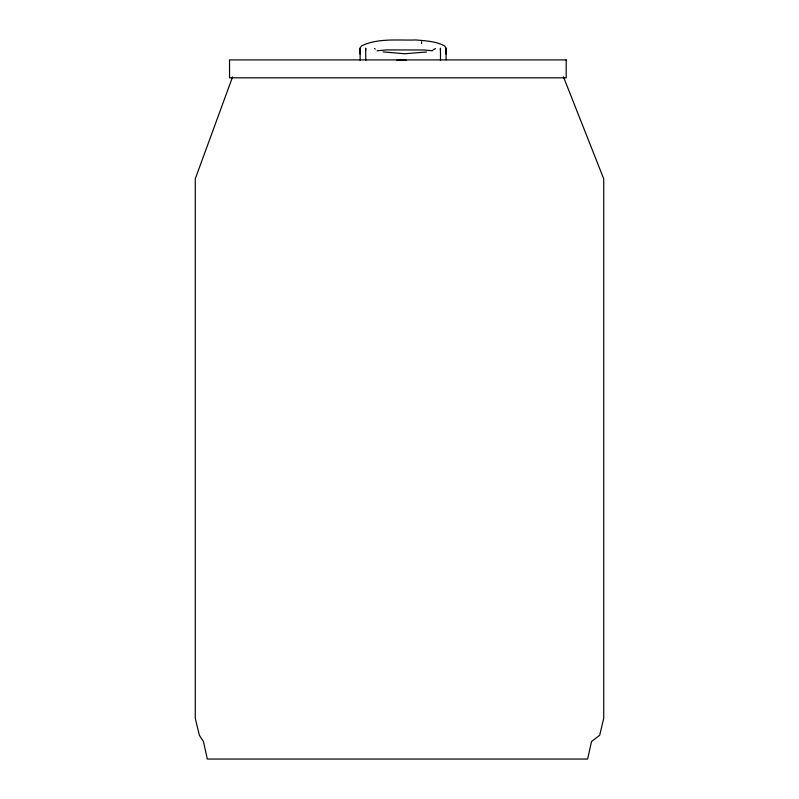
<?xml version="1.0" encoding="UTF-8"?>
<svg xmlns="http://www.w3.org/2000/svg" width="799" height="799" viewBox="0 0 799 799"><rect width="100%" height="100%" fill="white"/><g stroke="black" fill="none" stroke-linecap="round" stroke-linejoin="round"><path stroke-width="1.2" d="M360.069 54.022L360.069 48.12L361.518 45.893C378.327 37.803 397.922 40.599 415.919 39.95C425.597 40.849 435.825 41.228 444.574 45.893L446.052 48.12L446.102 59.875M365.692 50.157L365.702 48.19L365.792 60.295M421.562 41.748L421.562 43.605M440.429 50.157L440.429 48.19L440.509 60.634M446.052 54.022L446.052 48.12M232.589 76.894L195.276 178.796L195.276 718.381L199.36 735.24L203.435 741.552L207.321 759.05L587.605 759.05L591.52 741.552L599.689 735.24L603.724 718.381L603.724 178.796L563.425 76.774M435.485 48.539L432.868 50.087M396.713 60.384L402.057 59.645L406.132 60.364M377.018 50.816L386.336 49.908L424.129 49.997L432.489 50.746M426.516 52.005L404.713 53.763L383.091 51.905M399.011 60.245L403.765 60.235M375.28 49.139L374.541 48.399M360.069 48.12L360.169 60.404M566.191 59.905L229.533 59.905L229.533 77.823L566.191 77.823L566.191 59.905"/></g></svg>
